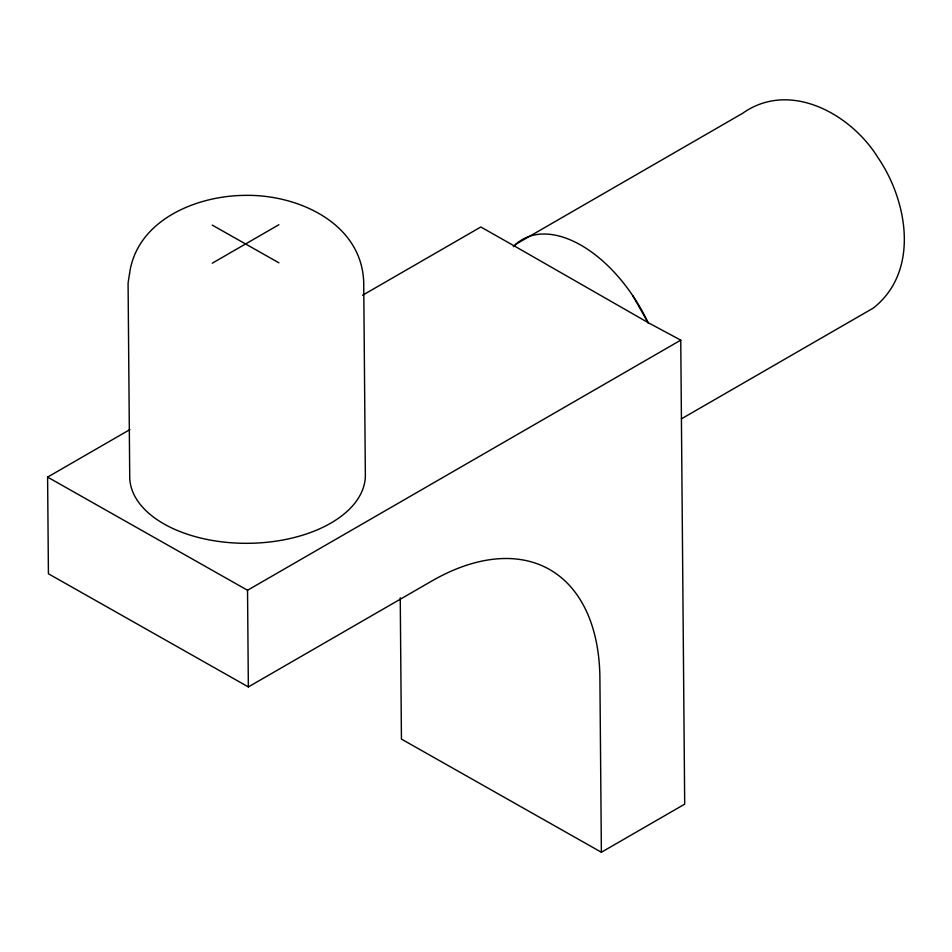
<?xml version="1.0" encoding="UTF-8"?>
<svg xmlns="http://www.w3.org/2000/svg" width="952" height="952" viewBox="0 0 952 952"><rect width="100%" height="100%" fill="white"/><g stroke="black" fill="none" stroke-linecap="round" stroke-linejoin="round"><path stroke-width="1.43" d="M362.545 295.275L480.82 226.992L514.52 246.068L515.853 244.236L742.465 113.407C789.624 79.789 850.981 113.883 877.923 157.556C907.78 201.039 919.834 271.487 873.293 308.079L681.453 418.832M212.248 263.204L278.9 224.72M514.52 246.068L648.038 322.573L680.751 340.15L684.69 804.154L601.378 852.254L599.903 678.252A235.632 137.374 -60.5 0 0 431.637 581.113L248.353 686.928L48.421 573.77L47.6 477.107L129.877 429.602M47.6 477.107L247.532 590.264L680.751 340.15M212.248 225.1L278.9 262.823M601.378 852.254L401.435 739.097L400.245 597.808M632.866 295.822L648.038 322.573M247.532 590.264L248.353 686.928M513.33 246.675A117.822 68.02 60 0 1 648.348 323.228M129.615 273.129L128.08 283.137L129.722 476.476A117.822 67.354 -0.5 0 0 247.258 543.318A117.822 67.354 -0.5 0 0 365.354 475.453L363.712 282.125C361.593 222.97 297.786 194.517 245.842 195.374C197.504 195.339 137.314 219.543 129.615 273.129"/></g></svg>
